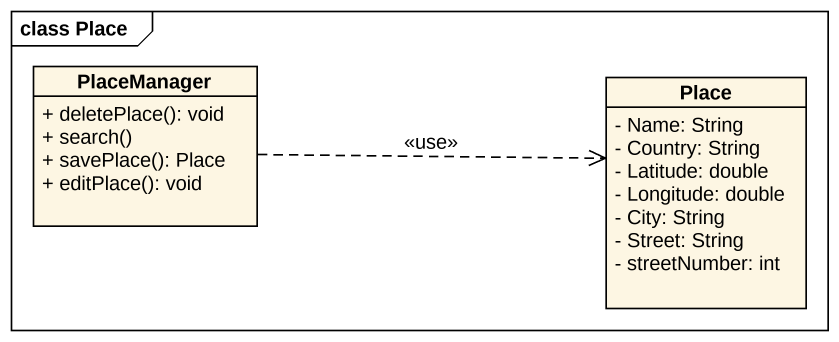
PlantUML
@startuml
mainframe class Place
hide circle
hide empty members
skinparam classAttributeIconSize 0
class PlaceManager {
  + deletePlace(): void
  + search()
  + savePlace(): Place
  + editPlace(): void
}
class Place {
  - Name: String
  - Country: String
  - Latitude: double
  - Longitude: double
  - City: String
  - Street: String
  - streetNumber: int
}
PlaceManager .right.> Place : <<use>>
@enduml
